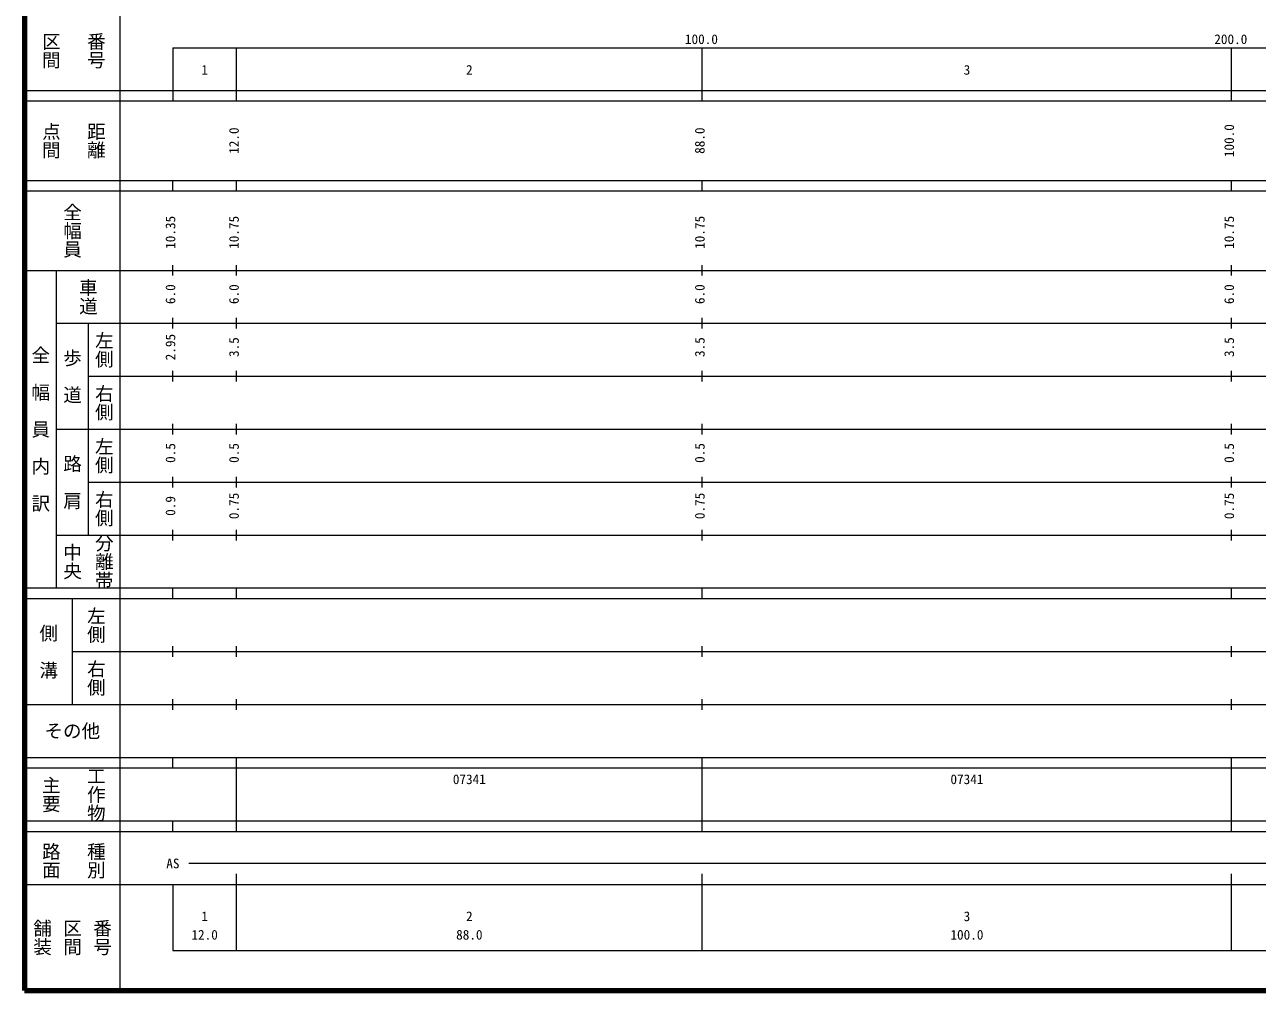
# Model space of a CAD drawing. Units: millimetres on the paper, enlarged 1000 times. Extents: x 40000 to 680000, y 20000 to 380000.
# Drawn here: x 40000 to 272859, y 20000 to 202409 of the extents above; entities that cross this region are included whole.
import ezdxf
from ezdxf.enums import TextEntityAlignment as Align

# ---------------------------------------------------------------- set-up
doc = ezdxf.new("R2010")
doc.units = ezdxf.units.MM
doc.header["$LTSCALE"] = 1000
doc.layers.add('M-TTL', color=2, linetype='Continuous', lineweight=140)
doc.layers.add('M-TTL-BAND', color=7, linetype='Continuous', lineweight=13)
doc.styles.add('@ＭＳ ゴシック', font='')
doc.styles.add('ＭＳ ゴシック', font='')
doc.styles.get('@ＭＳ ゴシック').set_extended_font_data('@MS Gothic')
doc.styles.get('ＭＳ ゴシック').set_extended_font_data('MS Gothic')

msp = doc.modelspace()

# ---------------------------------------------------------------- linework, layer by layer
at = {"layer": 'M-TTL'}
for p, q in [((40000, 380000), (40000, 20000)), ((40000, 20000), (680000, 20000))]:
    msp.add_line(p, q, dxfattribs=at)
at = {"layer": 'M-TTL-BAND'}
for p, q in [((58000, 370000), (58000, 20000)), ((68000, 198000), (579000, 198000)), ((68000, 198000), (68000, 188000)), ((80000, 188000), (80000, 198000)), ((168000, 188000), (168000, 198000)), ((268000, 188000), (268000, 198000)), ((40000, 190000), (579000, 190000)), ((40000, 188000), (579000, 188000)), ((40000, 173000), (579000, 173000)), ((68000, 171000), (68000, 173000)), ((80000, 171000), (80000, 173000)), ((168000, 171000), (168000, 173000)), ((268000, 171000), (268000, 173000)), ((40000, 171000), (579000, 171000)), ((68000, 155000), (68000, 157000)), ((80000, 155000), (80000, 157000)), ((168000, 155000), (168000, 157000)), ((268000, 155000), (268000, 157000)), ((40000, 156000), (579000, 156000)), ((46000, 96000), (46000, 156000)), ((68000, 145000), (68000, 147000)), ((80000, 145000), (80000, 147000)), ((168000, 145000), (168000, 147000)), ((268000, 145000), (268000, 147000)), ((46000, 146000), (579000, 146000)), ((52000, 146000), (52000, 106000)), ((52000, 136000), (579000, 136000)), ((68000, 135000), (68000, 137000)), ((80000, 135000), (80000, 137000)), ((168000, 135000), (168000, 137000)), ((268000, 135000), (268000, 137000)), ((46000, 126000), (579000, 126000)), ((68000, 125000), (68000, 127000)), ((80000, 125000), (80000, 127000)), ((168000, 125000), (168000, 127000)), ((268000, 125000), (268000, 127000)), ((68000, 115000), (68000, 117000)), ((80000, 115000), (80000, 117000)), ((168000, 115000), (168000, 117000)), ((268000, 115000), (268000, 117000)), ((52000, 116000), (579000, 116000)), ((46000, 106000), (579000, 106000)), ((68000, 105000), (68000, 107000)), ((80000, 105000), (80000, 107000)), ((168000, 105000), (168000, 107000)), ((268000, 105000), (268000, 107000)), ((40000, 96000), (579000, 96000)), ((68000, 94000), (68000, 96000)), ((80000, 94000), (80000, 96000)), ((168000, 94000), (168000, 96000)), ((268000, 94000), (268000, 96000)), ((40000, 94000), (579000, 94000)), ((49000, 94000), (49000, 74000)), ((49000, 84000), (579000, 84000)), ((68000, 83000), (68000, 85000)), ((80000, 83000), (80000, 85000)), ((168000, 83000), (168000, 85000)), ((268000, 83000), (268000, 85000)), ((68000, 73000), (68000, 75000)), ((80000, 73000), (80000, 75000)), ((168000, 73000), (168000, 75000)), ((268000, 73000), (268000, 75000)), ((40000, 74000), (579000, 74000)), ((40000, 64000), (579000, 64000)), ((68000, 62000), (68000, 64000)), ((80000, 62000), (80000, 64000)), ((168000, 62000), (168000, 64000)), ((268000, 62000), (268000, 64000)), ((40000, 62000), (579000, 62000)), ((80000, 52000), (80000, 62000)), ((168000, 52000), (168000, 62000)), ((168000, 52000), (168000, 62000)), ((268000, 52000), (268000, 62000)), ((268000, 52000), (268000, 62000)), ((40000, 52000), (579000, 52000)), ((68000, 50000), (68000, 52000)), ((80000, 50000), (80000, 52000)), ((168000, 50000), (168000, 52000)), ((268000, 50000), (268000, 52000)), ((40000, 50000), (579000, 50000)), ((71000, 44000), (533500, 44000)), ((80000, 27500), (80000, 42000)), ((168000, 27500), (168000, 42000)), ((268000, 27500), (268000, 42000)), ((40000, 40000), (579000, 40000)), ((68000, 40000), (68000, 27500)), ((68000, 27500), (579000, 27500))]:
    msp.add_line(p, q, dxfattribs=at)

# ---------------------------------------------------------------- texts
at = {"layer": 'M-TTL-BAND', "style": '@ＭＳ ゴシック'}
for s, p in [('区間', (45000, 197500)), ('番号', (53500, 197500)), ('点間', (45000, 180500)), ('距離', (53500, 180500)), ('全幅員', (49000, 163500)), ('車道', (52000, 151000)), ('左側', (55000, 141000)), ('全\u3000幅\u3000員\u3000内\u3000訳', (43000, 126000)), ('歩\u3000道', (49000, 136000)), ('右側', (55000, 131000)), ('左側', (55000, 121000)), ('路\u3000肩', (49000, 116000)), ('右側', (55000, 111000)), ('分離帯', (55000, 101000)), ('中央', (49000, 101000)), ('左側', (53500, 89000)), ('側\u3000溝', (44500, 84000)), ('右側', (53500, 79000)), ('工作物', (53500, 57000)), ('主要', (45000, 57000)), ('路面', (45000, 44500)), ('種別', (53500, 44500)), ('舗装', (43333, 30000)), ('区間', (49000, 30000)), ('番号', (54667, 30000))]:
    msp.add_text(s, height=2566, rotation=270, dxfattribs=at).set_placement(p, align=Align.MIDDLE_CENTER)
at = {"layer": 'M-TTL-BAND', "style": 'ＭＳ ゴシック'}
for s, p in [('100.0', (167844, 198195)), ('200.0', (267844, 198195)), ('1', (74000, 192405)), ('2', (124000, 192405)), ('3', (218000, 192405)), ('07341', (124000, 58405)), ('07341', (218000, 58405)), ('AS', (68000, 42500)), ('1', (74000, 32523)), ('2', (124000, 32523)), ('3', (218000, 32523)), ('12.0', (74000, 29033)), ('88.0', (124000, 29033)), ('100.0', (218000, 29033))]:
    msp.add_text(s, height=1833, dxfattribs=at).set_placement(p, align=Align.BOTTOM_CENTER)
for s, p in [('12.0', (81000, 180500)), ('88.0', (169000, 180500)), ('100.0', (269000, 180500)), ('10.35', (69000, 163174)), ('10.75', (81000, 163174)), ('10.75', (169000, 163174)), ('10.75', (269000, 163174)), ('6.0', (69000, 151500)), ('6.0', (81000, 151500)), ('6.0', (169000, 151500)), ('6.0', (269000, 151500)), ('2.95', (69000, 141500)), ('3.5', (81000, 141500)), ('3.5', (169000, 141500)), ('3.5', (269000, 141500)), ('0.5', (69000, 121500)), ('0.5', (81000, 121500)), ('0.5', (169000, 121500)), ('0.5', (269000, 121500)), ('0.9', (69000, 111500)), ('0.75', (81000, 111500)), ('0.75', (169000, 111500)), ('0.75', (269000, 111500))]:
    msp.add_text(s, height=1833, rotation=90, dxfattribs=at).set_placement(p, align=Align.BOTTOM_CENTER)
msp.add_text('その他', height=2566, dxfattribs=at).set_placement((49000, 69000), align=Align.MIDDLE_CENTER)

doc.saveas('drawing.dxf')
